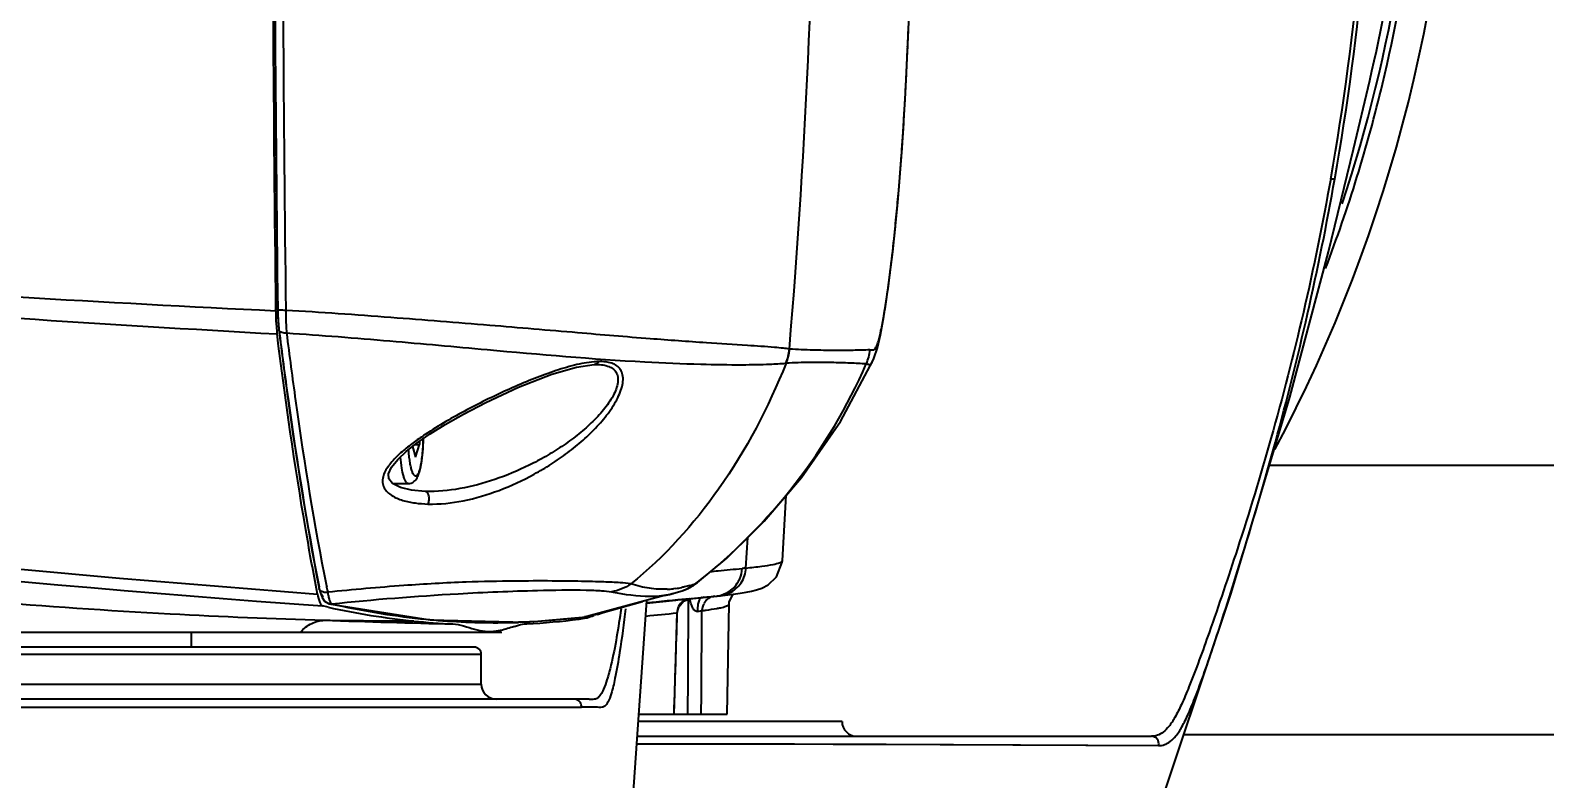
# Model space of a CAD drawing. Header units: millimetres. Extents: x 5828 to 6704, y 123 to 421.
# Drawn here: x 6422.29 to 6427.38, y 205.67 to 208.19 of the extents above; entities that cross this region are included whole.
import ezdxf

# ---------------------------------------------------------------- set-up
doc = ezdxf.new("R2010")
doc.units = ezdxf.units.MM
doc.layers.add('外形图', color=7, linetype='Continuous')
doc.layers.add('尺寸标注', color=7, linetype='Continuous')
doc.styles.add('微软雅黑', font='msyh.ttc', dxfattribs={"height": 1.5})
doc.dimstyles.new('尺寸标注_1_20比例', dxfattribs={"dimtxt": 1.5, "dimasz": 1.25, "dimexe": 0.5, "dimexo": 0.4, "dimgap": 0.5, "dimtad": 1, "dimdec": 1, "dimlfac": 20, "dimdsep": 46, "dimtxsty": '微软雅黑', "dimcen": 0.09, "dimadec": 0, "dimazin": 0, "dimtp": 0.01, "dimtm": 0.01, "dimtfac": 1, "dimtdec": 1, "dimtofl": 0, "dimtmove": 0, "dimatfit": 3, "dimfxl": 1, "dimtolj": 1, "dimarcsym": 0})

# ---------------------------------------------------------------- blocks, each defined once
blk = doc.blocks.new('*D1114')
at = {"layer": 'Defpoints', "color": 0}
for p in [(6417.8017, 209.8115), (6417.8017, 208.5615), (6436.6014, 208.5615)]:
    blk.add_point(p, dxfattribs=at)
at = {"layer": '尺寸标注', "color": 0, "lineweight": -2}
for p, q in [((6436.6014, 211.0615), (6436.6014, 215.7247)), ((6418.2017, 209.8115), (6437.1014, 209.8115)), ((6418.2017, 208.5615), (6437.1014, 208.5615)), ((6436.6014, 207.3115), (6436.6014, 206.0615))]:
    blk.add_line(p, q, dxfattribs=at)
at = {"layer": '尺寸标注', "color": 0}
for points in [[(6436.3931, 211.0615), (6436.8098, 211.0615), (6436.6014, 209.8115)], [(6436.8098, 207.3115), (6436.3931, 207.3115), (6436.6014, 208.5615)]]:
    blk.add_solid(points, dxfattribs=at)
at = {"layer": '尺寸标注', "color": 0, "insert": (6435.3258, 214.1904), "char_height": 1.5, "attachment_point": 5, "rotation": 90, "style": '微软雅黑'}
blk.add_mtext('\\A1;25', dxfattribs=at)

msp = doc.modelspace()

# ---------------------------------------------------------------- linework, layer by layer
at = {"layer": '外形图', "color": 7, "linetype": 'Continuous'}
for p, q in [((6425.2374, 208.1861), (6425.2375, 208.1861)), ((6423.1104, 207.2418), (6423.1103, 207.2455)), ((6423.1168, 207.2456), (6423.1168, 207.2456)), ((6423.1193, 207.1946), (6423.121, 207.1792)), ((6424.8373, 207.1141), (6424.8381, 207.114)), ((6424.1811, 207.0619), (6424.1822, 207.062)), ((6424.8252, 207.0664), (6424.826, 207.0664)), ((6425.1174, 207.0739), (6425.1174, 207.0739)), ((6423.5938, 206.804), (6423.5938, 206.7932)), ((6423.5502, 206.7704), (6423.5861, 206.7987)), ((6423.57, 206.786), (6423.5808, 206.7499)), ((6423.5792, 206.7932), (6423.5938, 206.7932)), ((6423.5808, 206.7499), (6423.5938, 206.7932)), ((6426.4515, 206.7232), (6429.8267, 206.7232)), ((6423.5048, 206.6615), (6423.5562, 206.6615)), ((6423.6141, 206.6347), (6423.613, 206.6347)), ((6424.8139, 206.4026), (6424.827, 206.6218)), ((6424.691, 206.3775), (6424.6971, 206.4804)), ((6424.691, 206.3775), (6424.6975, 206.4804)), ((6423.2509, 206.2897), (6423.2476, 206.307)), ((6423.2556, 206.3139), (6423.2565, 206.3092)), ((6423.2557, 206.314), (6423.2565, 206.3092)), ((6423.2565, 206.3094), (6423.2594, 206.2966)), ((6423.2594, 206.2966), (6423.2661, 206.2779)), ((6423.2807, 206.3179), (6423.2817, 206.3133)), ((6423.2809, 206.3187), (6423.2818, 206.3139)), ((6424.4433, 206.2914), (6424.4489, 206.2928)), ((6424.4558, 206.3087), (6424.4476, 206.308)), ((6424.4481, 206.3078), (6424.4477, 206.3077)), ((6424.4558, 206.3087), (6424.4481, 206.3078)), ((6424.4488, 206.2928), (6424.4772, 206.301)), ((6424.4786, 206.3127), (6424.4752, 206.3121)), ((6424.4787, 206.3126), (6424.4754, 206.312)), ((6424.4772, 206.301), (6424.4804, 206.3021)), ((6424.4772, 206.301), (6424.4772, 206.301)), ((6424.4804, 206.3021), (6424.4804, 206.3021)), ((6424.5215, 206.3248), (6424.5219, 206.325)), ((6424.5279, 206.3285), (6424.5276, 206.3283)), ((6424.5279, 206.3284), (6424.5276, 206.3282)), ((6424.5279, 206.3285), (6424.5279, 206.3285)), ((6424.6481, 206.2894), (6424.6718, 206.2927)), ((6423.2871, 206.2459), (6423.2679, 206.2499)), ((6423.2871, 206.2456), (6423.2679, 206.2499)), ((6423.2875, 206.2581), (6423.2895, 206.2576)), ((6423.2895, 206.2576), (6423.2893, 206.2576)), ((6423.298, 206.2571), (6423.2895, 206.2576)), ((6423.2896, 206.2575), (6423.63, 206.2032)), ((6423.3162, 206.2533), (6423.298, 206.2571)), ((6423.3162, 206.253), (6423.298, 206.2571)), ((6424.4176, 206.2846), (6424.1566, 206.214)), ((6424.3565, 206.2599), (6424.3985, 206.2641)), ((6424.3899, 206.263), (6424.3593, 206.2599)), ((6424.3985, 206.2641), (6424.4195, 206.2662)), ((6424.4188, 206.2662), (6424.4505, 206.2694)), ((6424.4895, 206.2731), (6424.462, 206.2703)), ((6424.4816, 206.2659), (6424.5054, 206.2746)), ((6424.4884, 206.2731), (6424.5018, 206.2744)), ((6424.4891, 206.2731), (6424.5944, 206.2834)), ((6424.5001, 206.2741), (6424.4895, 206.2731)), ((6424.5072, 206.275), (6424.5513, 206.2792)), ((6424.5514, 206.2792), (6424.5481, 206.2789)), ((6424.5971, 206.2424), (6424.5975, 206.2425)), ((6424.5981, 206.2424), (6424.5986, 206.2425)), ((6424.6039, 206.2844), (6424.6044, 206.2845)), ((6424.6044, 206.2845), (6424.621, 206.2862)), ((6424.621, 206.2862), (6424.6481, 206.2894)), ((6424.628, 205.8865), (6424.6345, 206.2567)), ((6424.628, 206.2518), (6424.6283, 206.2521)), ((6424.6303, 206.2518), (6424.6307, 206.2521)), ((6424.6345, 206.2567), (6424.635, 206.2627)), ((6424.6345, 206.2566), (6424.6345, 206.2567)), ((6423.63, 206.2032), (6423.9541, 206.1956)), ((6423.939, 206.1953), (6423.9269, 206.1949)), ((6423.939, 206.1953), (6423.9269, 206.195)), ((6423.9632, 206.1964), (6423.939, 206.1953)), ((6423.9539, 206.1959), (6423.939, 206.1953)), ((6423.9541, 206.1956), (6424.1541, 206.2134)), ((6424.129, 206.2104), (6424.1171, 206.2088)), ((6424.129, 206.2102), (6424.1171, 206.2088)), ((6424.1566, 206.214), (6424.1486, 206.2129)), ((6424.1541, 206.2136), (6424.1486, 206.2127)), ((6424.1566, 206.214), (6424.1541, 206.2136)), ((6424.1566, 206.214), (6424.1542, 206.2134)), ((6424.1803, 206.2186), (6424.1566, 206.214)), ((6424.1917, 206.2217), (6424.1803, 206.2186)), ((6424.45, 205.8865), (6424.4603, 206.2264)), ((6424.4592, 206.2254), (6424.4603, 206.2264)), ((6417.5456, 206.1615), (6423.8704, 206.1615)), ((6422.8267, 206.1615), (6422.8267, 206.1115)), ((6423.9128, 206.1811), (6423.9271, 206.1855)), ((6423.7767, 206.1115), (6417.5767, 206.1115)), ((6423.8017, 206.0865), (6417.5517, 206.0865)), ((6423.8017, 205.9865), (6423.8017, 206.0865)), ((6417.5517, 205.9865), (6423.8017, 205.9865)), ((6424.1131, 205.9365), (6417.5016, 205.9365)), ((6424.1315, 205.9364), (6424.1156, 205.9364)), ((6424.1441, 205.9364), (6424.1315, 205.9364)), ((6424.1549, 205.9363), (6424.1531, 205.9363)), ((6424.1769, 205.9357), (6424.1768, 205.9357)), ((6420.203, 205.9098), (6423.9211, 205.9099)), ((6423.8641, 205.9099), (6424.1385, 205.9097)), ((6424.1879, 205.9094), (6424.1811, 205.9096)), ((6424.3316, 205.8865), (6424.628, 205.8865)), ((6425.0143, 205.8615), (6424.3298, 205.8615)), ((6424.3264, 205.8115), (6426.0542, 205.8115)), ((6424.855, 205.7858), (6426.0784, 205.7802)), ((6425.1625, 205.7849), (6425.8405, 205.7818)), ((6426.1636, 205.8177), (6429.8267, 205.8177)), ((6425.8405, 205.7818), (6426.0783, 205.7803))]:
    msp.add_line(p, q, dxfattribs=at)
for points in [[(6425.1174, 207.0739), (6425.121, 207.0822), (6425.1331, 207.118), (6425.1438, 207.1623), (6425.1553, 207.2235), (6425.1686, 207.3115), (6425.1847, 207.4407), (6425.2015, 207.6074), (6425.2161, 207.7892), (6425.2277, 207.9741), (6425.2375, 208.1861)], [(6425.7104, 204.5323), (6426.0434, 205.4587), (6426.3227, 206.2929), (6426.52, 206.9522), (6426.6498, 207.4411), (6426.7336, 207.7862), (6426.7882, 208.0173)], [(6423.1168, 207.2456), (6423.1172, 207.2292), (6423.1193, 207.1946)], [(6423.5861, 206.7987), (6423.6293, 206.8285), (6423.6807, 206.8605), (6423.7422, 206.8955), (6423.8174, 206.9347), (6423.9271, 206.9859), (6424.0383, 207.0295), (6424.1214, 207.0536), (6424.1811, 207.0619)], [(6424.5279, 206.3285), (6424.6265, 206.4112), (6424.7529, 206.535), (6424.8782, 206.6818), (6425.0089, 206.8703), (6425.1174, 207.0739)], [(6424.8251, 207.0664), (6424.8254, 207.0664), (6424.8258, 207.0665), (6424.8261, 207.0665)], [(6423.5302, 206.6484), (6423.5033, 206.6622), (6423.4903, 206.6774), (6423.4894, 206.6945), (6423.4998, 206.7169), (6423.5209, 206.743), (6423.5502, 206.7704)], [(6423.613, 206.6347), (6423.5671, 206.639), (6423.5302, 206.6484)], [(6424.6718, 206.2927), (6424.6923, 206.296), (6424.7104, 206.2997), (6424.7273, 206.304), (6424.7447, 206.3101), (6424.7661, 206.3215), (6424.7941, 206.348), (6424.8134, 206.3968), (6424.814, 206.4026)], [(6424.4176, 206.2846), (6424.434, 206.289), (6424.4467, 206.2922), (6424.4493, 206.2929)], [(6424.4804, 206.3021), (6424.5025, 206.3119), (6424.528, 206.3286)], [(6423.2661, 206.2779), (6423.275, 206.2655), (6423.2875, 206.2581)], [(6424.1917, 206.2217), (6424.2114, 206.2275), (6424.2678, 206.2436), (6424.344, 206.2646)], [(6424.2848, 205.2265), (6424.3137, 205.6264), (6424.3578, 206.2683)], [(6424.3572, 206.2596), (6424.4553, 206.2697), (6424.4619, 206.2703)], [(6424.4603, 206.2264), (6424.4652, 206.2466), (6424.4816, 206.2659)], [(6424.635, 206.2627), (6424.6476, 206.2882), (6424.6494, 206.2896)], [(6424.1148, 205.9364), (6424.115, 205.9364), (6424.1135, 205.9365)], [(6424.1531, 205.9363), (6424.1494, 205.9364), (6424.1441, 205.9364)], [(6424.1738, 205.9357), (6424.1646, 205.9362), (6424.1623, 205.9363), (6424.1592, 205.9364), (6424.1549, 205.9363)], [(6424.1768, 205.9357), (6424.1757, 205.9357), (6424.1738, 205.9357)], [(6424.8517, 205.7857), (6424.9843, 205.7855), (6425.1625, 205.7849)]]:
    msp.add_lwpolyline(points, dxfattribs=at)
for centre, radius, start, end in [((6421.9267, 209.1865), 5.0254, 341.6319, 18.3681), ((6581.5561, 209.1736), 158.4575, 179.995342, 180.69718), ((6583.4533, 209.1716), 160.3481, 179.992963, 180.688212), ((6583.415, 209.1715), 160.3094, 179.992948, 180.688277), ((6587.5243, 209.1945), 164.3916, 180.001101, 180.679728), ((6400.2316, 209.193), 24.6934, 355.17063, 359.99233), ((6400.3973, 209.1909), 24.8604, 357.68356, 359.98962), ((6421.9362, 209.1867), 5.1345, 332.0001, 359.9977), ((6418.2514, 209.1887), 8.5389, 349.86768, 359.98544), ((6418.1918, 209.1885), 8.611, 349.95434, 359.9863), ((6421.9356, 209.1857), 4.9912, 346.4623, 358.8613), ((6421.8983, 209.1866), 5.0724, 346.533, 358.8419), ((6406.4486, 208.9443), 18.804, 357.51776, 357.68925), ((6409.325, 208.8179), 15.9249, 357.13407, 357.52383), ((6412.648, 208.6521), 12.5977, 356.81639, 357.1315), ((6421.897, 209.1874), 5.0738, 339.1888, 346.5275), ((6414.911, 208.5244), 10.3311, 356.11567, 356.82681), ((6415.3546, 208.4948), 9.8866, 355.77357, 356.11243), ((6415.3789, 208.4931), 9.8622, 355.07707, 355.77332), ((6416.3568, 208.4079), 8.8806, 354.57457, 355.08318), ((6417.6786, 208.2807), 7.5527, 353.94747, 354.58665), ((6419.607, 208.0723), 5.6131, 352.8692, 353.9881), ((6420.4086, 207.9732), 4.8053, 352.708, 352.8548), ((6428.1765, 270.9009), 64.7986, 259.347477, 265.64051), ((6427.5547, 265.0142), 58.9205, 258.886661, 265.827757), ((6424.6863, 207.1271), 0.1516, 336.3664, 355.0793), ((6424.6871, 207.1269), 0.1515, 336.4916, 355.1192), ((6424.9573, 207.1242), 0.1512, 336.548, 355.1487), ((6424.2022, 206.8181), 0.2538, 91.5549, 94.8328), ((6423.3448, 207.8318), 1.9121, 308.2025, 336.3258), ((6424.2084, 205.931), 1.0756, 123.5876, 124.7092), ((6423.2707, 206.3122), 0.0145, 206.2531, 212.2677), ((6431.8054, 208.008), 8.6906, 191.24496, 191.36051), ((6424.4126, 206.6292), 0.3234, 272.3839, 276.2327), ((6424.4119, 206.6336), 0.3279, 277.7035, 281.167), ((6424.4294, 206.443), 0.1498, 288.5968, 290.5155), ((6424.4294, 206.4437), 0.1505, 289.833, 307.9138), ((6424.4295, 206.4428), 0.1496, 290.5161, 300.3485), ((6424.4176, 206.6072), 0.3008, 286.4903, 290.2056), ((6424.4294, 206.443), 0.1498, 300.3533, 307.9461), ((6423.3696, 207.8043), 1.8751, 307.9144, 308.1268), ((6423.8338, 208.728), 2.5419, 257.5801, 264.1493), ((6423.8588, 208.6888), 2.4955, 257.441, 264.4194), ((6427.6671, 174.3099), 32.1207, 95.72662, 95.85595), ((6424.3702, 206.6111), 0.3279, 277.8807, 282.8851), ((6424.593, 206.2344), 0.0494, 140.1264, 151.9365), ((6424.5928, 206.2346), 0.0491, 134.5246, 140.1184), ((6424.5923, 206.2351), 0.0483, 123.8733, 134.5356), ((6424.5211, 206.6418), 0.4067, 280.2998, 280.9072), ((6424.3791, 208.4496), 2.1768, 275.6694, 275.9273), ((6424.8777, 254.7457), 48.5704, 268.10902, 268.61759), ((6423.9766, 275.1415), 68.9433, 269.416884, 269.665947), ((6423.827, 208.6659), 2.4795, 264.1593, 267.202), ((6423.8515, 208.6225), 2.4288, 264.4388, 265.0465), ((6423.8519, 208.6279), 2.4342, 265.0486, 270.8497), ((6423.8537, 208.5152), 2.3215, 270.8451, 271.8056), ((6423.8242, 208.6743), 2.4878, 272.9952, 277.0618), ((6424.0434, 206.9429), 0.7377, 276.6662, 278.1947), ((6424.1077, 206.3922), 0.1882, 276.8482, 284.3327), ((6424.1085, 206.3884), 0.1844, 284.3676, 285.3004), ((6424.108, 206.3899), 0.186, 285.3202, 292.5816), ((6427.2156, 178.6592), 27.7037, 95.71026, 95.92616), ((6423.7767, 206.0865), 0.025, 0, 90), ((6423.8517, 205.9865), 0.05, 180, 270), ((6425.0643, 205.8615), 0.05, 180, 270)]:
    msp.add_arc(centre, radius, start, end, dxfattribs=at)
for points, knots in [([(6416.1992, 207.8706), (6416.7724, 207.7844), (6417.9211, 207.6272), (6419.6487, 207.4299), (6421.3803, 207.2735), (6422.5367, 207.1969), (6423.1152, 207.1649)], [0, 0, 0, 0, 0.250048, 0.500081, 0.750075, 1, 1, 1, 1]), ([(6423.1104, 207.2418), (6422.5326, 207.2695), (6421.0885, 207.3554), (6419.2152, 207.5245), (6417.4905, 207.7233), (6416.6297, 207.8364), (6416.1998, 207.8966)], [0, 0, 0, 0, 0.249924, 0.624927, 0.812462, 1, 1, 1, 1]), ([(6426.657, 207.6865), (6426.6303, 207.536), (6426.5704, 207.2429), (6426.4637, 206.8282), (6426.3543, 206.47), (6426.2603, 206.1924), (6426.1976, 206.0176), (6426.158, 205.9231), (6426.1359, 205.8783), (6426.1158, 205.8466), (6426.0961, 205.8256), (6426.0756, 205.8138), (6426.0613, 205.8115), (6426.0545, 205.8115)], [0, 0, 0, 0, 0.229833, 0.449478, 0.643449, 0.792838, 0.890065, 0.922455, 0.946878, 0.965085, 0.978759, 0.989766, 1, 1, 1, 1]), ([(6426.0783, 205.7803), (6426.0851, 205.7804), (6426.0993, 205.7825), (6426.1199, 205.7939), (6426.1396, 205.8148), (6426.1596, 205.8466), (6426.1814, 205.8918), (6426.2202, 205.9878), (6426.2808, 206.1664), (6426.3713, 206.4507), (6426.478, 206.8166), (6426.5841, 207.2377), (6426.644, 207.5344), (6426.6708, 207.6865)], [0, 0, 0, 0, 0.01007, 0.020869, 0.034298, 0.052221, 0.076379, 0.108568, 0.205775, 0.356055, 0.551178, 0.770942, 1, 1, 1, 1]), ([(6426.657, 207.6865), (6426.6589, 207.6865), (6426.6635, 207.6866), (6426.6682, 207.6863), (6426.671, 207.6865)], [0, 0, 0, 0, 0.396336, 1, 1, 1, 1]), ([(6425.1079, 207.1114), (6425.1102, 207.1116), (6425.1145, 207.1109), (6425.1232, 207.1111), (6425.131, 207.1236), (6425.138, 207.145), (6425.1467, 207.1807), (6425.1558, 207.2298), (6425.1657, 207.2923), (6425.1719, 207.3383), (6425.1751, 207.3633)], [0, 0, 0, 0, 0.024604, 0.049203, 0.088916, 0.170807, 0.304251, 0.489279, 0.722674, 1, 1, 1, 1]), ([(6423.1104, 207.2418), (6423.1104, 207.2373), (6423.1108, 207.2196), (6423.1117, 207.2019), (6423.1128, 207.1888)], [0, 0, 0, 0, 0.257573, 1, 1, 1, 1]), ([(6423.1169, 207.2454), (6423.1169, 207.2454), (6423.1168, 207.2455), (6423.1168, 207.2456), (6423.1168, 207.2456)], [0, 0, 0, 0, 0.592962, 1, 1, 1, 1]), ([(6423.1443, 207.2442), (6423.1409, 207.2442), (6423.1347, 207.2442), (6423.1265, 207.2443), (6423.1209, 207.2448), (6423.1178, 207.2449), (6423.1169, 207.2454)], [0, 0, 0, 0, 0.369535, 0.67716, 0.887702, 1, 1, 1, 1]), ([(6423.1172, 207.2458), (6423.1172, 207.2421), (6423.1175, 207.2276), (6423.1182, 207.2131), (6423.1191, 207.2023)], [0, 0, 0, 0, 0.257543, 1, 1, 1, 1]), ([(6424.8373, 207.1141), (6424.8306, 207.1153), (6424.814, 207.1172), (6424.767, 207.1213), (6424.6808, 207.1268), (6424.5415, 207.136), (6424.3511, 207.1495), (6424.1084, 207.1701), (6423.8179, 207.1948), (6423.4908, 207.2209), (6423.2621, 207.2372), (6423.1443, 207.2442)], [0, 0, 0, 0, 0.011989, 0.029584, 0.083359, 0.164562, 0.27624, 0.420403, 0.594888, 0.791459, 1, 1, 1, 1]), ([(6423.1443, 207.2442), (6423.1443, 207.2375), (6423.1445, 207.2121), (6423.1456, 207.1866), (6423.1471, 207.168)], [0, 0, 0, 0, 0.265824, 1, 1, 1, 1]), ([(6423.1128, 207.1888), (6423.1129, 207.1867), (6423.1136, 207.1787), (6423.1145, 207.1708), (6423.1152, 207.1649)], [0, 0, 0, 0, 0.259495, 1, 1, 1, 1]), ([(6423.2476, 206.307), (6423.2349, 206.3733), (6423.1836, 206.6581), (6423.1425, 206.9447), (6423.1152, 207.1649)], [0, 0, 0, 0, 0.233289, 1, 1, 1, 1]), ([(6423.1191, 207.2023), (6423.1193, 207.2006), (6423.1198, 207.1939), (6423.1205, 207.1872), (6423.1212, 207.1822)], [0, 0, 0, 0, 0.259388, 1, 1, 1, 1]), ([(6423.121, 207.1792), (6423.1306, 207.1018), (6423.1685, 206.8123), (6423.2148, 206.5239), (6423.2556, 206.3139)], [0, 0, 0, 0, 0.267185, 1, 1, 1, 1]), ([(6423.1215, 207.1792), (6423.1312, 207.1018), (6423.1692, 206.8124), (6423.2156, 206.5241), (6423.2564, 206.3142)], [0, 0, 0, 0, 0.267312, 1, 1, 1, 1]), ([(6423.1471, 207.168), (6423.1418, 207.1674), (6423.1325, 207.1678), (6423.1237, 207.1729), (6423.122, 207.1762)], [0, 0, 0, 0, 0.588261, 1, 1, 1, 1]), ([(6423.1471, 207.168), (6423.1565, 207.0921), (6423.1938, 206.8076), (6423.2398, 206.5242), (6423.2807, 206.3179)], [0, 0, 0, 0, 0.26681, 1, 1, 1, 1]), ([(6423.1472, 207.168), (6423.2631, 207.1606), (6423.4878, 207.1426), (6423.8889, 207.106), (6424.2371, 207.0747), (6424.5234, 207.0631), (6424.6636, 207.0606), (6424.7587, 207.0624), (6424.8075, 207.0648), (6424.8251, 207.0664)], [0, 0, 0, 0, 0.207171, 0.401961, 0.718305, 0.83042, 0.912864, 0.968447, 1, 1, 1, 1]), ([(6425.1079, 207.1114), (6425.0892, 207.1102), (6425.0491, 207.1094), (6424.9853, 207.1091), (6424.9141, 207.1099), (6424.8642, 207.1122), (6424.8381, 207.114)], [0, 0, 0, 0, 0.209044, 0.445323, 0.709034, 1, 1, 1, 1]), ([(6424.1808, 207.0711), (6424.1585, 207.0692), (6424.1122, 207.0602), (6424.0427, 207.0388), (6423.9707, 207.0117), (6423.8729, 206.97), (6423.7521, 206.9108), (6423.6584, 206.8569), (6423.6134, 206.827)], [0, 0, 0, 0, 0.108007, 0.226474, 0.350962, 0.478893, 0.739358, 1, 1, 1, 1]), ([(6424.1822, 207.062), (6424.1899, 207.0621), (6424.2045, 207.0617), (6424.225, 207.0579), (6424.2424, 207.0502), (6424.2552, 207.0376), (6424.2615, 207.0202), (6424.2611, 207.0002), (6424.2552, 206.9785), (6424.2405, 206.9469), (6424.2129, 206.9079), (6424.1717, 206.8641), (6424.1242, 206.8233), (6424.0728, 206.7861), (6424.0186, 206.7525), (6423.9444, 206.713), (6423.8489, 206.6731), (6423.7321, 206.6416), (6423.6528, 206.6338), (6423.6141, 206.6347)], [0, 0, 0, 0, 0.025681, 0.0488, 0.06935, 0.088229, 0.107489, 0.129226, 0.154288, 0.18243, 0.245237, 0.313108, 0.383268, 0.454297, 0.525438, 0.596245, 0.73562, 0.870676, 1, 1, 1, 1]), ([(6423.6224, 206.5926), (6423.6621, 206.5917), (6423.7439, 206.6005), (6423.8638, 206.6364), (6423.9614, 206.6817), (6424.037, 206.7265), (6424.0921, 206.7646), (6424.1442, 206.8069), (6424.1919, 206.853), (6424.233, 206.9022), (6424.2598, 206.9457), (6424.2735, 206.9806), (6424.2786, 207.0045), (6424.2781, 207.0264), (6424.2711, 207.0451), (6424.2575, 207.0589), (6424.2395, 207.0674), (6424.2183, 207.0716), (6424.2032, 207.0721), (6424.1953, 207.0719)], [0, 0, 0, 0, 0.126625, 0.259483, 0.397579, 0.468163, 0.539372, 0.610779, 0.681628, 0.750474, 0.814589, 0.843502, 0.86942, 0.892074, 0.912156, 0.9315, 0.952048, 0.974842, 1, 1, 1, 1]), ([(6424.1953, 207.0719), (6424.1939, 207.0692), (6424.1905, 207.0644), (6424.1849, 207.0621), (6424.1822, 207.062)], [0, 0, 0, 0, 0.534392, 1, 1, 1, 1]), ([(6424.8261, 207.0665), (6424.7666, 206.9179), (6424.6244, 206.645), (6424.4173, 206.4147), (6424.3043, 206.3241)], [0, 0, 0, 0, 0.524834, 1, 1, 1, 1]), ([(6425.096, 207.0641), (6425.0778, 207.0646), (6425.0387, 207.0672), (6424.9756, 207.0686), (6424.9038, 207.0693), (6424.853, 207.0678), (6424.8261, 207.0665)], [0, 0, 0, 0, 0.202363, 0.435433, 0.700171, 1, 1, 1, 1]), ([(6425.096, 207.0641), (6425.0976, 207.064), (6425.1008, 207.0635), (6425.1055, 207.0617), (6425.1119, 207.0635), (6425.1143, 207.0678), (6425.1156, 207.0703)], [0, 0, 0, 0, 0.211393, 0.417629, 0.632527, 1, 1, 1, 1]), ([(6423.5562, 206.6615), (6423.563, 206.6615), (6423.5756, 206.6663), (6423.5864, 206.6807), (6423.5926, 206.6964), (6423.5972, 206.7141), (6423.6009, 206.7349), (6423.6049, 206.768), (6423.6064, 206.7943), (6423.6069, 206.8126)], [0, 0, 0, 0, 0.119085, 0.216672, 0.308696, 0.414239, 0.537942, 0.679116, 1, 1, 1, 1]), ([(6423.6065, 206.8122), (6423.6061, 206.7971), (6423.6045, 206.7691), (6423.6006, 206.7361), (6423.5961, 206.7143), (6423.5927, 206.7022), (6423.5889, 206.6935), (6423.5852, 206.6877), (6423.5796, 206.6858), (6423.5749, 206.6898), (6423.5712, 206.6965), (6423.5676, 206.7066), (6423.5643, 206.7199), (6423.5613, 206.7362), (6423.5588, 206.755), (6423.5576, 206.7683), (6423.557, 206.7753)], [0, 0, 0, 0, 0.20082, 0.371283, 0.440083, 0.495789, 0.537633, 0.565989, 0.585073, 0.606828, 0.640286, 0.687627, 0.748612, 0.822169, 0.906611, 1, 1, 1, 1]), ([(6423.5586, 206.7878), (6423.5458, 206.7778), (6423.5214, 206.7573), (6423.4943, 206.7287), (6423.4781, 206.7037), (6423.4704, 206.6845), (6423.4686, 206.665), (6423.4762, 206.6409), (6423.5011, 206.6187), (6423.538, 206.6038), (6423.5793, 206.5951), (6423.6079, 206.5934), (6423.6224, 206.5926)], [0, 0, 0, 0, 0.144579, 0.282904, 0.34805, 0.40879, 0.464879, 0.518246, 0.627309, 0.745906, 0.87096, 1, 1, 1, 1]), ([(6423.5562, 206.6615), (6423.5529, 206.6615), (6423.548, 206.6672), (6423.544, 206.6757), (6423.5388, 206.6912), (6423.5337, 206.7163), (6423.5309, 206.7382), (6423.5297, 206.7506)], [0, 0, 0, 0, 0.104725, 0.192755, 0.30715, 0.610994, 1, 1, 1, 1]), ([(6423.6224, 206.5926), (6423.6244, 206.5968), (6423.6264, 206.6061), (6423.6262, 206.6204), (6423.6204, 206.6345), (6423.6141, 206.6347)], [0, 0, 0, 0, 0.301334, 0.591598, 1, 1, 1, 1]), ([(6418.0886, 206.4499), (6418.1712, 206.4457), (6418.3469, 206.4424), (6418.624, 206.4451), (6418.9273, 206.4503), (6419.3721, 206.4544), (6419.9622, 206.4431), (6420.689, 206.3956), (6421.4144, 206.3289), (6422.1028, 206.2657), (6422.719, 206.2229), (6423.1017, 206.2073), (6423.275, 206.2017)], [0, 0, 0, 0, 0.047787, 0.101386, 0.160037, 0.222929, 0.35824, 0.500723, 0.643385, 0.778876, 0.899901, 1, 1, 1, 1]), ([(6424.6912, 206.3775), (6424.709, 206.3793), (6424.7392, 206.3826), (6424.779, 206.3887), (6424.8003, 206.3936), (6424.8137, 206.3992), (6424.814, 206.4026)], [0, 0, 0, 0, 0.423395, 0.730344, 0.918561, 1, 1, 1, 1]), ([(6424.5716, 206.3657), (6424.5803, 206.3666), (6424.6161, 206.3701), (6424.6518, 206.3735), (6424.6788, 206.3762)], [0, 0, 0, 0, 0.244842, 1, 1, 1, 1]), ([(6424.6364, 206.2937), (6424.6518, 206.3012), (6424.6791, 206.3254), (6424.6902, 206.3601), (6424.6912, 206.3775)], [0, 0, 0, 0, 0.496339, 1, 1, 1, 1]), ([(6423.2736, 206.2957), (6423.2719, 206.296), (6423.2661, 206.2973), (6423.2607, 206.3009), (6423.2584, 206.3045)], [0, 0, 0, 0, 0.286915, 1, 1, 1, 1]), ([(6423.2605, 206.2978), (6423.2608, 206.2967), (6423.2621, 206.2928), (6423.2637, 206.289), (6423.2653, 206.2866)], [0, 0, 0, 0, 0.294219, 1, 1, 1, 1]), ([(6424.3043, 206.3241), (6424.2926, 206.3262), (6424.2623, 206.3285), (6424.207, 206.3311), (6424.1305, 206.333), (6424.0303, 206.3341), (6423.9013, 206.3338), (6423.7352, 206.3306), (6423.5257, 206.3186), (6423.3705, 206.3048), (6423.2851, 206.2961)], [0, 0, 0, 0, 0.034803, 0.088978, 0.162934, 0.259517, 0.38349, 0.542251, 0.747661, 1, 1, 1, 1]), ([(6423.2851, 206.2961), (6423.2854, 206.2942), (6423.2866, 206.2874), (6423.288, 206.2806), (6423.2892, 206.2757)], [0, 0, 0, 0, 0.279062, 1, 1, 1, 1]), ([(6423.298, 206.2571), (6423.4395, 206.2719), (6423.6703, 206.29), (6423.9561, 206.3024), (6424.1171, 206.3046), (6424.2, 206.3022), (6424.2283, 206.2994), (6424.2392, 206.2976)], [0, 0, 0, 0, 0.452634, 0.736079, 0.909819, 0.964686, 1, 1, 1, 1]), ([(6424.2392, 206.2976), (6424.2558, 206.2942), (6424.3137, 206.2839), (6424.3735, 206.2805), (6424.4151, 206.2863)], [0, 0, 0, 0, 0.286866, 1, 1, 1, 1]), ([(6424.426, 206.3061), (6424.4063, 206.3053), (6424.3649, 206.3076), (6424.3247, 206.3175), (6424.3043, 206.3241)], [0, 0, 0, 0, 0.478199, 1, 1, 1, 1]), ([(6424.503, 206.3187), (6424.497, 206.3169), (6424.4889, 206.3148), (6424.4808, 206.3131), (6424.4787, 206.3126)], [0, 0, 0, 0, 0.745193, 1, 1, 1, 1]), ([(6424.6241, 206.2924), (6424.6393, 206.2999), (6424.6574, 206.316), (6424.6682, 206.3361), (6424.6705, 206.3414)], [0, 0, 0, 0, 0.746019, 1, 1, 1, 1]), ([(6423.2509, 206.2897), (6423.2527, 206.2801), (6423.2557, 206.2673), (6423.2621, 206.254), (6423.266, 206.2503), (6423.2679, 206.2499)], [0, 0, 0, 0, 0.665053, 0.870463, 1, 1, 1, 1]), ([(6423.2653, 206.2866), (6423.2657, 206.286), (6423.267, 206.284), (6423.269, 206.2823), (6423.2706, 206.2819)], [0, 0, 0, 0, 0.313356, 1, 1, 1, 1]), ([(6423.2892, 206.2757), (6423.2896, 206.2741), (6423.291, 206.2691), (6423.2927, 206.2641), (6423.2945, 206.2609)], [0, 0, 0, 0, 0.310107, 1, 1, 1, 1]), ([(6423.2945, 206.2609), (6423.2947, 206.2604), (6423.2957, 206.259), (6423.2969, 206.2575), (6423.298, 206.2571)], [0, 0, 0, 0, 0.32069, 1, 1, 1, 1]), ([(6424.5289, 206.2315), (6424.5263, 206.2311), (6424.5189, 206.2327), (6424.5129, 206.2428), (6424.5095, 206.2502), (6424.508, 206.2541)], [0, 0, 0, 0, 0.242776, 0.62219, 1, 1, 1, 1]), ([(6424.5299, 206.2554), (6424.5296, 206.2535), (6424.5286, 206.2456), (6424.5285, 206.2376), (6424.5289, 206.2315)], [0, 0, 0, 0, 0.235338, 1, 1, 1, 1]), ([(6424.5354, 206.2722), (6424.5348, 206.2712), (6424.5321, 206.2659), (6424.5307, 206.26), (6424.5299, 206.2554)], [0, 0, 0, 0, 0.212979, 1, 1, 1, 1]), ([(6424.5439, 206.2788), (6424.5432, 206.2787), (6424.5395, 206.2778), (6424.5369, 206.2747), (6424.5354, 206.2722)], [0, 0, 0, 0, 0.216108, 1, 1, 1, 1]), ([(6424.5435, 206.2343), (6424.5483, 206.2349), (6424.5651, 206.237), (6424.5819, 206.2395), (6424.5939, 206.2416)], [0, 0, 0, 0, 0.286205, 1, 1, 1, 1]), ([(6424.5986, 206.2425), (6424.6012, 206.243), (6424.6099, 206.2448), (6424.6185, 206.2469), (6424.6242, 206.2491)], [0, 0, 0, 0, 0.303408, 1, 1, 1, 1]), ([(6424.6307, 206.2521), (6424.6313, 206.2524), (6424.6329, 206.2535), (6424.6345, 206.2553), (6424.6345, 206.2566)], [0, 0, 0, 0, 0.329054, 1, 1, 1, 1]), ([(6423.1938, 206.1615), (6423.2042, 206.1736), (6423.2288, 206.1939), (6423.2601, 206.2017), (6423.275, 206.2017)], [0, 0, 0, 0, 0.517686, 1, 1, 1, 1]), ([(6424.1171, 206.2088), (6424.1042, 206.2075), (6424.053, 206.2025), (6424.0017, 206.1982), (6423.9632, 206.1963)], [0, 0, 0, 0, 0.250949, 1, 1, 1, 1]), ([(6424.2714, 206.2404), (6424.2624, 206.1768), (6424.2497, 206.0962), (6424.2263, 206.0067), (6424.2146, 205.973), (6424.2044, 205.9526), (6424.1933, 205.9384), (6424.1825, 205.9358), (6424.1769, 205.9357)], [0, 0, 0, 0, 0.584301, 0.739731, 0.841572, 0.907184, 0.94829, 1, 1, 1, 1]), ([(6424.2861, 206.2406), (6424.2804, 206.1916), (6424.2704, 206.1129), (6424.2543, 206.0176), (6424.241, 205.9612), (6424.23, 205.9303), (6424.2195, 205.9133), (6424.2045, 205.9075), (6424.1944, 205.9092), (6424.1879, 205.9094)], [0, 0, 0, 0, 0.403253, 0.647657, 0.791318, 0.873926, 0.91875, 0.946969, 1, 1, 1, 1]), ([(6424.5289, 206.2315), (6424.5306, 206.2319), (6424.5354, 206.233), (6424.5403, 206.2345), (6424.5435, 206.2343)], [0, 0, 0, 0, 0.352256, 1, 1, 1, 1]), ([(6423.706, 206.1894), (6423.7182, 206.1888), (6423.7428, 206.1831), (6423.7781, 206.1716), (6423.8145, 206.1635), (6423.8392, 206.1641), (6423.8512, 206.1658)], [0, 0, 0, 0, 0.249399, 0.504663, 0.75457, 1, 1, 1, 1]), ([(6423.8512, 206.1658), (6423.8564, 206.1665), (6423.8772, 206.1704), (6423.8974, 206.1772), (6423.9128, 206.1816)], [0, 0, 0, 0, 0.246087, 1, 1, 1, 1]), ([(6424.1768, 205.9357), (6424.1684, 205.9355), (6424.1504, 205.9368), (6424.1325, 205.9365), (6424.1229, 205.9365)], [0, 0, 0, 0, 0.467562, 1, 1, 1, 1]), ([(6424.1384, 205.9097), (6424.1388, 205.9149), (6424.1361, 205.9258), (6424.1274, 205.9329), (6424.1226, 205.9347)], [0, 0, 0, 0, 0.499956, 1, 1, 1, 1]), ([(6424.1811, 205.9096), (6424.1784, 205.9096), (6424.1668, 205.9095), (6424.1551, 205.91), (6424.1463, 205.9097)], [0, 0, 0, 0, 0.235326, 1, 1, 1, 1]), ([(6424.3248, 205.7862), (6424.3732, 205.7862), (6424.5499, 205.7861), (6424.7267, 205.786), (6424.855, 205.7858)], [0, 0, 0, 0, 0.273932, 1, 1, 1, 1]), ([(6426.0784, 205.7803), (6426.0803, 205.7874), (6426.0768, 205.8041), (6426.0615, 205.8117), (6426.0542, 205.8115)], [0, 0, 0, 0, 0.500733, 1, 1, 1, 1])]:
    msp.add_open_spline(points, degree=3, knots=knots, dxfattribs=at)
for points in [[(6423.122, 207.1762), (6423.1214, 207.1771), (6423.1211, 207.1781), (6423.121, 207.1792)], [(6425.1156, 207.0703), (6425.1163, 207.0715), (6425.1169, 207.0727), (6425.1174, 207.0739)], [(6423.596, 206.8152), (6423.5833, 206.8064), (6423.5708, 206.7973), (6423.5586, 206.7878)], [(6424.6705, 206.3414), (6424.6752, 206.3523), (6424.6781, 206.3643), (6424.6788, 206.3762)], [(6424.691, 206.3775), (6424.687, 206.3773), (6424.683, 206.3764), (6424.6789, 206.3762)], [(6423.2577, 206.3058), (6423.2572, 206.3069), (6423.2568, 206.3081), (6423.2565, 206.3092)], [(6423.2851, 206.2961), (6423.2813, 206.2953), (6423.2774, 206.2951), (6423.2736, 206.2957)], [(6424.3043, 206.3241), (6424.2853, 206.3104), (6424.2624, 206.3011), (6424.2392, 206.2976)], [(6424.5276, 206.3282), (6424.5259, 206.3269), (6424.5239, 206.3257), (6424.5219, 206.325)], [(6424.5916, 206.2832), (6424.6028, 206.2843), (6424.614, 206.2875), (6424.6241, 206.2924)], [(6424.6044, 206.2845), (6424.6154, 206.2856), (6424.6264, 206.2888), (6424.6364, 206.2937)], [(6424.4505, 206.2694), (6424.4631, 206.2706), (6424.4758, 206.2719), (6424.4884, 206.2731)], [(6424.4647, 206.2483), (6424.4612, 206.2413), (6424.4592, 206.2333), (6424.4592, 206.2254)], [(6424.48, 206.2661), (6424.4736, 206.2616), (6424.4682, 206.2553), (6424.4647, 206.2483)], [(6424.502, 206.2743), (6424.4942, 206.2735), (6424.4864, 206.2706), (6424.48, 206.2661)], [(6424.4971, 206.273), (6424.4965, 206.1442), (6424.4958, 206.0153), (6424.4951, 205.8865)], [(6424.508, 206.2541), (6424.5055, 206.2606), (6424.5036, 206.2675), (6424.502, 206.2743)], [(6424.5494, 206.2576), (6424.5457, 206.2506), (6424.5436, 206.2423), (6424.5435, 206.2343)], [(6424.5513, 206.2792), (6424.5633, 206.2804), (6424.5753, 206.2815), (6424.5873, 206.2827)], [(6424.5864, 206.2831), (6424.5789, 206.2822), (6424.5715, 206.2794), (6424.5653, 206.2753)], [(6424.6242, 206.2491), (6424.6263, 206.2498), (6424.6284, 206.2507), (6424.6303, 206.2518)], [(6423.9271, 206.1855), (6423.936, 206.1877), (6423.9451, 206.1894), (6423.9542, 206.1898)], [(6424.4594, 206.2254), (6424.4557, 206.1124), (6424.4522, 205.9995), (6424.4487, 205.8865)], [(6424.5411, 205.8865), (6424.5419, 206.0024), (6424.5427, 206.1184), (6424.5433, 206.2343)], [(6424.1226, 205.9347), (6424.1193, 205.936), (6424.1156, 205.9366), (6424.1121, 205.9364)], [(6424.1422, 205.9097), (6424.141, 205.9098), (6424.1396, 205.9101), (6424.1384, 205.9097)], [(6424.1463, 205.9097), (6424.1449, 205.9097), (6424.1436, 205.9096), (6424.1422, 205.9097)]]:
    msp.add_open_spline(points, degree=3, dxfattribs=at)

# ---------------------------------------------------------------- dimensions: what is measured, and where the dimension line sits
at = {"layer": '尺寸标注'}
dim = msp.add_linear_dim(base=(6436.6014, 208.5615), p1=(6417.8017, 209.8115), p2=(6417.8017, 208.5615), angle=90, dimstyle='尺寸标注_1_20比例', dxfattribs=at)
dim.commit()
dim.dimension.update_dxf_attribs({"geometry": '*D1114', "text_midpoint": (6436.6014, 214.1904), "dimtype": 160})

doc.saveas('drawing.dxf')
